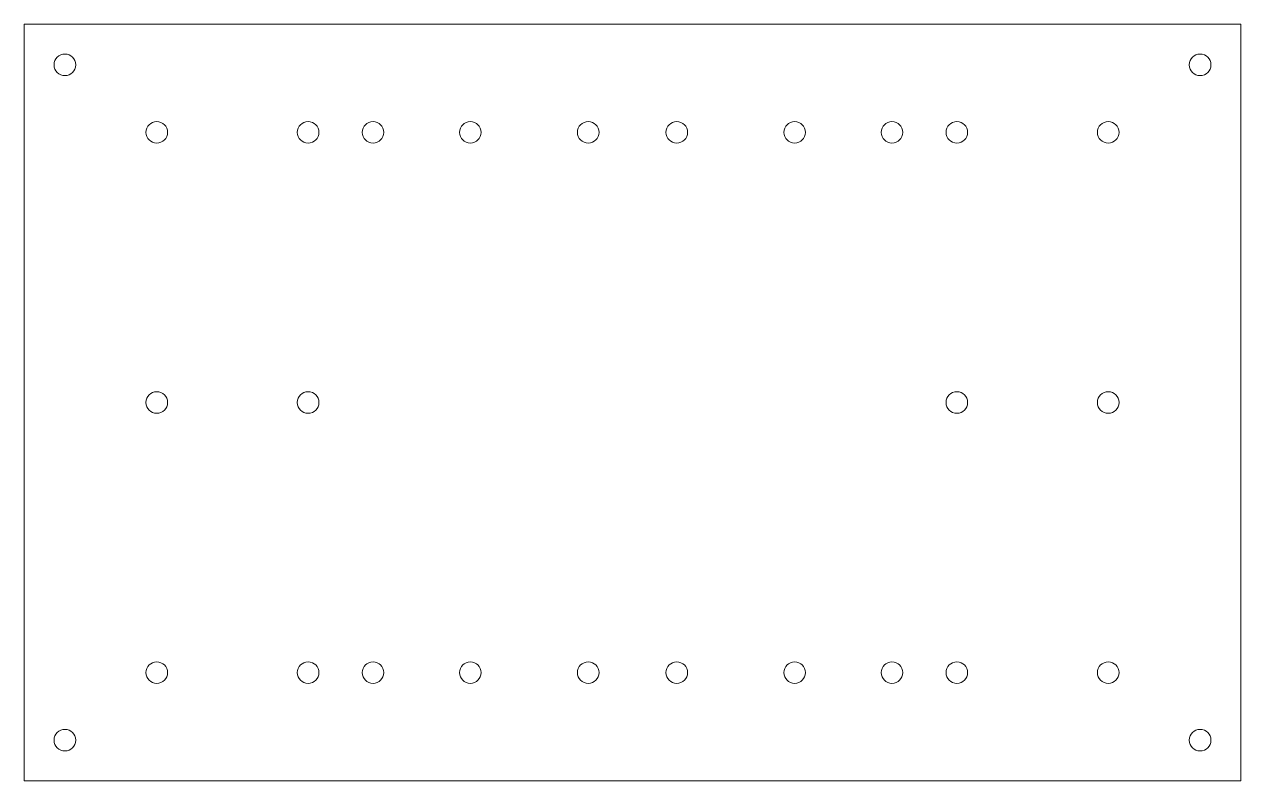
# Model space of a CAD drawing. Header units: inches. Extents: x 2.06 to 10.92, y 4.49 to 10.
import ezdxf

# ---------------------------------------------------------------- set-up
doc = ezdxf.new("R2010")
doc.units = ezdxf.units.IN
doc.header["$MEASUREMENT"] = 0
doc.layers.add('CONTINUOUS', color=7, linetype='Continuous', lineweight=0)

msp = doc.modelspace()

# ---------------------------------------------------------------- linework, layer by layer
at = {"layer": 'CONTINUOUS'}
for p, q in [((2.0581, 10.0004), (2.0581, 4.4886)), ((10.9164, 10.0004), (2.0581, 10.0004)), ((10.9164, 4.4886), (10.9164, 10.0004)), ((2.0581, 4.4886), (10.9164, 4.4886))]:
    msp.add_line(p, q, dxfattribs=at)
for centre in [(2.3534, 9.7051), (10.6211, 9.7051), (3.0227, 9.213), (4.125, 9.213), (4.125, 9.213), (4.5975, 9.213), (5.3061, 9.213), (6.1649, 9.213), (6.8096, 9.213), (7.6683, 9.213), (8.377, 9.213), (8.8494, 9.213), (9.9518, 9.213), (3.0227, 7.2445), (4.125, 7.2445), (4.125, 7.2445), (8.8494, 7.2445), (9.9518, 7.2445), (3.0227, 5.276), (4.125, 5.276), (4.125, 5.276), (4.5975, 5.276), (5.3061, 5.276), (6.1649, 5.276), (6.8096, 5.276), (7.6683, 5.276), (8.377, 5.276), (8.8494, 5.276), (9.9518, 5.276), (2.3534, 4.7838), (10.6211, 4.7838)]:
    msp.add_circle(centre, 0.0787, dxfattribs=at)

doc.saveas('drawing.dxf')
